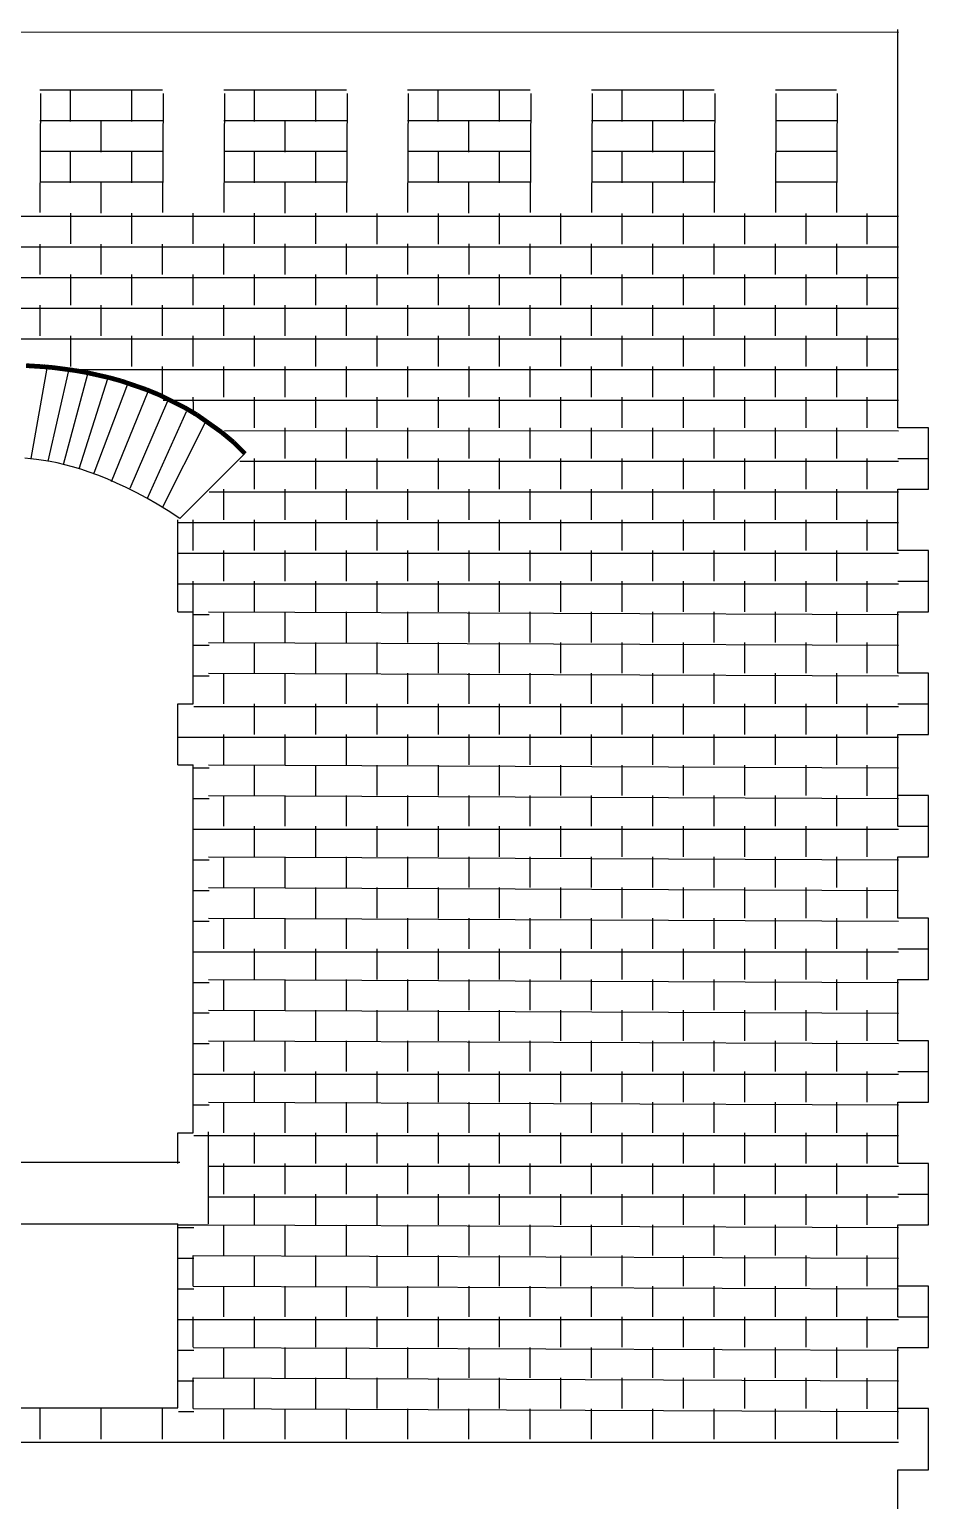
# Model space of a CAD drawing. Extents: x 38 to 304, y 35 to 202.
# Drawn here: x 274.63 to 303.98, y 103.59 to 151.59 of the extents above; entities that cross this region are included whole.
import ezdxf

# ---------------------------------------------------------------- set-up
doc = ezdxf.new("R2010")
doc.units = 0
doc.header["$MEASUREMENT"] = 0
doc.layers.add('OHNE_NAMEN', color=5, linetype='CONTINUOUS')

msp = doc.modelspace()

# ---------------------------------------------------------------- linework, layer by layer
at = {"layer": 'OHNE_NAMEN', "color": 5, "linetype": 'CONTINUOUS'}
for p, q in [((54.9808, 151.5914), (303.0001, 151.5001)), ((302.9807, 138.5916), (302.9807, 151.5914)), ((303.9805, 138.5916), (302.9807, 138.5916)), ((303.9805, 136.5913), (303.9805, 138.5916)), ((302.9807, 137.5914), (303.9805, 137.5914)), ((302.9807, 136.5913), (303.9805, 136.5913)), ((302.9807, 134.5914), (302.9807, 136.5913)), ((303.9805, 134.5914), (302.9807, 134.5914)), ((303.9805, 132.5915), (303.9805, 134.5914)), ((302.9807, 133.5913), (303.9805, 133.5913)), ((302.9807, 132.5915), (303.9805, 132.5915)), ((302.9807, 130.5916), (302.9807, 132.5915)), ((303.9805, 130.5916), (302.9807, 130.5916)), ((303.9805, 128.5914), (303.9805, 130.5916)), ((302.9807, 129.5915), (303.9805, 129.5915)), ((302.9807, 128.5914), (303.9805, 128.5914)), ((302.9807, 126.5915), (302.9807, 128.5914)), ((303.9805, 126.5915), (302.9807, 126.5915)), ((303.9805, 124.5916), (303.9805, 126.5915)), ((302.9807, 125.5913), (303.9805, 125.5913)), ((302.9807, 124.5916), (303.9805, 124.5916)), ((302.9807, 122.5913), (302.9807, 124.5916)), ((303.9805, 122.5913), (302.9807, 122.5913)), ((303.9805, 120.5914), (303.9805, 122.5913)), ((302.9807, 121.5916), (303.9805, 121.5916)), ((302.9807, 120.5914), (303.9805, 120.5914)), ((302.9807, 118.5915), (302.9807, 120.5914)), ((303.9805, 118.5915), (302.9807, 118.5915)), ((303.9805, 116.5913), (303.9805, 118.5915)), ((302.9807, 117.5914), (303.9805, 117.5914)), ((302.9807, 116.5913), (303.9805, 116.5913)), ((302.9807, 114.5914), (302.9807, 116.5913)), ((303.9805, 114.5914), (302.9807, 114.5914)), ((303.9805, 112.5915), (303.9805, 114.5914)), ((302.9807, 113.5916), (303.9805, 113.5916)), ((302.9807, 112.5915), (303.9805, 112.5915)), ((302.9807, 110.5916), (302.9807, 112.5915)), ((303.9805, 110.5916), (302.9807, 110.5916)), ((303.9805, 108.5913), (303.9805, 110.5916)), ((302.9807, 109.5915), (303.9805, 109.5915)), ((302.9807, 108.5913), (303.9805, 108.5913)), ((302.9807, 106.5914), (302.9807, 108.5913)), ((303.9805, 106.5914), (302.9807, 106.5914)), ((303.9805, 104.5916), (303.9805, 106.5914)), ((302.9807, 104.5916), (303.9805, 104.5916)), ((302.9807, 102.5913), (302.9807, 104.5916))]:
    msp.add_line(p, q, dxfattribs=at)
at = {"layer": 'OHNE_NAMEN', "color": 7, "linetype": 'CONTINUOUS'}
for p, q in [((274.9793, 149.6215), (278.9795, 149.6215)), ((275.0002, 149.5002), (274.9793, 145.621)), ((275.9798, 148.5911), (275.9798, 149.5912)), ((277.9801, 148.5911), (277.9801, 149.5912)), ((278.9999, 149.5002), (278.9791, 145.621)), ((280.9794, 149.6215), (284.9795, 149.6215)), ((280.9998, 149.5002), (280.9794, 145.621)), ((281.9798, 148.5907), (281.9798, 149.5912)), ((283.9801, 148.5907), (283.9801, 149.5912)), ((285, 149.5002), (284.9792, 145.621)), ((286.9791, 149.6215), (290.9792, 149.6215)), ((286.9999, 149.5002), (286.9791, 145.621)), ((287.9799, 148.5907), (287.9799, 149.5908)), ((289.9798, 148.5907), (289.9798, 149.5908)), ((291.0001, 149.5002), (290.9792, 145.621)), ((292.9791, 149.6215), (296.9793, 149.6215)), ((292.9999, 149.5002), (292.9791, 145.621)), ((293.9796, 148.5907), (293.9796, 149.5908)), ((295.9798, 148.5907), (295.9798, 149.5908)), ((297.0001, 149.5002), (296.9793, 145.621)), ((298.9792, 149.6215), (300.9791, 149.6215)), ((299, 149.5002), (298.9792, 145.621)), ((300.9999, 149.5002), (300.9791, 145.621)), ((274.9793, 148.6214), (278.9795, 148.6214)), ((276.98, 147.5909), (276.98, 148.5911)), ((280.9794, 148.6214), (284.9795, 148.6214)), ((282.98, 147.5909), (282.98, 148.5911)), ((286.9791, 148.6214), (290.9792, 148.6214)), ((288.98, 147.5906), (288.98, 148.5907)), ((292.9791, 148.6214), (296.9793, 148.6214)), ((294.9797, 147.5906), (294.9797, 148.5907)), ((298.9792, 148.6214), (300.9791, 148.6214)), ((274.9793, 147.6213), (278.9795, 147.6213)), ((275.9802, 146.5912), (275.9802, 147.5909)), ((277.9797, 146.5912), (277.9797, 147.5913)), ((280.9794, 147.6213), (284.9795, 147.6213)), ((281.9802, 146.5912), (281.9802, 147.5909)), ((283.9798, 146.5912), (283.9798, 147.5913)), ((286.9791, 147.6213), (290.9792, 147.6213)), ((287.9803, 146.5912), (287.9803, 147.5906)), ((289.9798, 146.5912), (289.9798, 147.5909)), ((292.9791, 147.6213), (296.9793, 147.6213)), ((293.98, 146.5908), (293.98, 147.5906)), ((295.9795, 146.5908), (295.9795, 147.5909)), ((298.9792, 147.6213), (300.9791, 147.6213)), ((274.9793, 146.6215), (278.9795, 146.6215)), ((276.9796, 145.591), (276.9796, 146.5912)), ((280.9794, 146.6215), (284.9795, 146.6215)), ((282.9796, 145.591), (282.9796, 146.5912)), ((286.9791, 146.6215), (290.9792, 146.6215)), ((288.9797, 145.591), (288.9797, 146.5912)), ((292.9791, 146.6215), (296.9793, 146.6215)), ((294.9797, 145.591), (294.9797, 146.5912)), ((298.9792, 146.6215), (300.9791, 146.6215)), ((55.0002, 145.5), (303.0001, 145.5)), ((275.9816, 144.5916), (275.9816, 145.5914)), ((277.9815, 144.5916), (277.9815, 145.5914)), ((279.9814, 144.5916), (279.9814, 145.5914)), ((281.9813, 144.5916), (281.9813, 145.591)), ((283.9815, 144.592), (283.9815, 145.5917)), ((285.9807, 144.5902), (285.9807, 145.5903)), ((287.9806, 144.5902), (287.9806, 145.5903)), ((289.9805, 144.5902), (289.9805, 145.5903)), ((291.9804, 144.5902), (291.9804, 145.5903)), ((293.9807, 144.5902), (293.9807, 145.5903)), ((295.9806, 144.5902), (295.9806, 145.5903)), ((297.9804, 144.5902), (297.9804, 145.5903)), ((299.9807, 144.5902), (299.9807, 145.5903)), ((301.9806, 144.5902), (301.9806, 145.5903)), ((55.0002, 144.4999), (303.0001, 144.4999)), ((274.9808, 143.5901), (274.9808, 144.5902)), ((276.9807, 143.5901), (276.9807, 144.5902)), ((278.9805, 143.5901), (278.9805, 144.5902)), ((280.9815, 143.5919), (280.9815, 144.5916)), ((282.9814, 143.5919), (282.9814, 144.5916)), ((284.9813, 143.5919), (284.9813, 144.5916)), ((286.9816, 143.5919), (286.9816, 144.5916)), ((288.9814, 143.5919), (288.9814, 144.5916)), ((290.9813, 143.5919), (290.9813, 144.5916)), ((292.9816, 143.5919), (292.9816, 144.5916)), ((294.9815, 143.5919), (294.9815, 144.5916)), ((296.9814, 143.5919), (296.9814, 144.5916)), ((298.9816, 143.5919), (298.9816, 144.5916)), ((300.9815, 143.5919), (300.9815, 144.5916)), ((275.9816, 142.5914), (275.9816, 143.5911)), ((277.9815, 142.5914), (277.9815, 143.5911)), ((279.9814, 142.5914), (279.9814, 143.5911)), ((279.9814, 142.5914), (279.9814, 143.5911)), ((281.9813, 142.5914), (281.9813, 143.5911)), ((283.9812, 142.5914), (283.9812, 143.5911)), ((285.9814, 142.5914), (285.9814, 143.5911)), ((287.9813, 142.5914), (287.9813, 143.5911)), ((289.9812, 142.5914), (289.9812, 143.5911)), ((291.9815, 142.5914), (291.9815, 143.5911)), ((293.9814, 142.5914), (293.9814, 143.5911)), ((295.9813, 142.5914), (295.9813, 143.5911)), ((297.9815, 142.5914), (297.9815, 143.5911)), ((299.9814, 142.5914), (299.9814, 143.5911)), ((301.9806, 142.59), (301.9806, 143.5901)), ((55.0002, 143.5001), (303.0001, 143.5001)), ((274.9808, 141.5902), (274.9808, 142.5903)), ((276.9807, 141.5902), (276.9807, 142.5903)), ((278.9805, 141.5902), (278.9805, 142.5903)), ((280.9815, 141.5916), (280.9815, 142.5914)), ((282.9814, 141.5916), (282.9814, 142.5914)), ((284.9813, 141.5916), (284.9813, 142.5914)), ((286.9816, 141.5916), (286.9816, 142.5914)), ((288.9814, 141.5916), (288.9814, 142.5914)), ((290.9813, 141.5916), (290.9813, 142.5914)), ((292.9816, 141.5916), (292.9816, 142.5914)), ((294.9815, 141.5916), (294.9815, 142.5914)), ((296.9814, 141.5916), (296.9814, 142.5914)), ((298.9816, 141.5916), (298.9816, 142.5914)), ((300.9815, 141.5916), (300.9815, 142.5914)), ((55.0002, 142.5), (303.0001, 142.5)), ((55.0002, 141.4999), (303.0001, 141.4999)), ((275.9816, 140.5915), (275.9816, 141.5912)), ((277.9815, 140.5915), (277.9815, 141.5912)), ((279.9814, 140.5915), (279.9814, 141.5912)), ((279.9814, 140.5915), (279.9814, 141.5912)), ((281.9813, 140.5915), (281.9813, 141.5912)), ((283.9812, 140.5915), (283.9812, 141.5912)), ((285.9814, 140.5915), (285.9814, 141.5912)), ((287.9813, 140.5915), (287.9813, 141.5912)), ((289.9812, 140.5915), (289.9812, 141.5912)), ((291.9815, 140.5915), (291.9815, 141.5912)), ((293.9814, 140.5915), (293.9814, 141.5912)), ((295.9813, 140.5915), (295.9813, 141.5912)), ((297.9815, 140.5915), (297.9815, 141.5912)), ((299.9814, 140.5915), (299.9814, 141.5912)), ((301.9806, 140.5901), (301.9806, 141.5902)), ((274.6865, 137.59), (275.2157, 140.5357)), ((275.251, 137.5018), (275.9209, 140.4652)), ((275.7448, 137.396), (276.5386, 140.3593)), ((275.9999, 140.5001), (303.0001, 140.5001)), ((276.2564, 137.2549), (277.1909, 140.2006)), ((278.9805, 139.5903), (278.9805, 140.5904)), ((280.9815, 139.5917), (280.9815, 140.5915)), ((282.9814, 139.5917), (282.9814, 140.5915)), ((284.9813, 139.5917), (284.9813, 140.5915)), ((286.9816, 139.5917), (286.9816, 140.5915)), ((288.9814, 139.5917), (288.9814, 140.5915)), ((290.9813, 139.5917), (290.9813, 140.5915)), ((292.9816, 139.5917), (292.9816, 140.5915)), ((294.9815, 139.5917), (294.9815, 140.5915)), ((296.9814, 139.5917), (296.9814, 140.5915)), ((298.9816, 139.5917), (298.9816, 140.5915)), ((300.9815, 139.5917), (300.9815, 140.5915)), ((276.7503, 137.1198), (277.8439, 140.0242)), ((277.3144, 136.8376), (278.5142, 139.7772)), ((277.9261, 136.6199), (279.1492, 139.4774)), ((278.9999, 139.5), (303.0001, 139.5)), ((280.0001, 139.0001), (279.9814, 139.5913)), ((281.9813, 138.5916), (281.9813, 139.5913)), ((283.9812, 138.5916), (283.9812, 139.5913)), ((285.9814, 138.5916), (285.9814, 139.5913)), ((287.9813, 138.5916), (287.9813, 139.5913)), ((289.9812, 138.5916), (289.9812, 139.5913)), ((291.9815, 138.5916), (291.9815, 139.5913)), ((293.9814, 138.5916), (293.9814, 139.5913)), ((295.9813, 138.5916), (295.9813, 139.5913)), ((297.9815, 138.5916), (297.9815, 139.5913)), ((299.9814, 138.5916), (299.9814, 139.5913)), ((301.9806, 138.5902), (301.9806, 139.5903)), ((278.4905, 136.2968), (279.7662, 139.1246)), ((278.9844, 136.0145), (280.3663, 138.7542)), ((281.0002, 138.5002), (303.0001, 138.4999)), ((282.9814, 137.5918), (282.9814, 138.5916)), ((284.9813, 137.5918), (284.9813, 138.5916)), ((286.9816, 137.5918), (286.9816, 138.5916)), ((288.9814, 137.5918), (288.9814, 138.5916)), ((290.9813, 137.5918), (290.9813, 138.5916)), ((292.9816, 137.5918), (292.9816, 138.5916)), ((294.9815, 137.5918), (294.9815, 138.5916)), ((296.9814, 137.5918), (296.9814, 138.5916)), ((298.9816, 137.5918), (298.9816, 138.5916)), ((300.9815, 137.5918), (300.9815, 138.5916)), ((279.5422, 135.6325), (281.6634, 137.7537)), ((281.5001, 137.5001), (303.0001, 137.5001)), ((281.9813, 136.5917), (281.9813, 137.5911)), ((283.9812, 136.5917), (283.9812, 137.5911)), ((285.9814, 136.5917), (285.9814, 137.5911)), ((287.9813, 136.5917), (287.9813, 137.5911)), ((289.9812, 136.5917), (289.9812, 137.5911)), ((291.9815, 136.5917), (291.9815, 137.5911)), ((293.9814, 136.5917), (293.9814, 137.5911)), ((295.9813, 136.5917), (295.9813, 137.5911)), ((297.9815, 136.5917), (297.9815, 137.5911)), ((299.9814, 136.5917), (299.9814, 137.5911)), ((301.9806, 136.5903), (301.9806, 137.5904)), ((280.4999, 136.4999), (303.0001, 136.4999)), ((280.9815, 135.5916), (280.9815, 136.5913)), ((282.9814, 135.5916), (282.9814, 136.5913)), ((284.9813, 135.5916), (284.9813, 136.5913)), ((286.9816, 135.5916), (286.9816, 136.5913)), ((288.9814, 135.5916), (288.9814, 136.5913)), ((290.9813, 135.5916), (290.9813, 136.5913)), ((292.9816, 135.5916), (292.9816, 136.5913)), ((294.9815, 135.5916), (294.9815, 136.5913)), ((296.9814, 135.5916), (296.9814, 136.5913)), ((298.9816, 135.5916), (298.9816, 136.5913)), ((300.9815, 135.5916), (300.9815, 136.5913)), ((279.9814, 134.5914), (279.9814, 135.5912)), ((280.0001, 135.5002), (303.0001, 135.5002)), ((281.9813, 134.5914), (281.9813, 135.5912)), ((283.9812, 134.5914), (283.9812, 135.5912)), ((285.9814, 134.5914), (285.9814, 135.5912)), ((287.9813, 134.5914), (287.9813, 135.5912)), ((289.9812, 134.5914), (289.9812, 135.5912)), ((291.9815, 134.5914), (291.9815, 135.5912)), ((293.9814, 134.5914), (293.9814, 135.5912)), ((295.9813, 134.5914), (295.9813, 135.5912)), ((297.9815, 134.5914), (297.9815, 135.5912)), ((299.9814, 134.5914), (299.9814, 135.5912)), ((301.9806, 134.59), (301.9806, 135.5901)), ((280.0001, 134.5001), (303.0001, 134.5001)), ((280.9815, 133.5916), (280.9815, 134.5914)), ((282.9814, 133.5916), (282.9814, 134.5914)), ((284.9813, 133.5916), (284.9813, 134.5914)), ((286.9816, 133.5916), (286.9816, 134.5914)), ((288.9814, 133.5916), (288.9814, 134.5914)), ((290.9813, 133.5916), (290.9813, 134.5914)), ((292.9816, 133.5916), (292.9816, 134.5914)), ((294.9815, 133.5916), (294.9815, 134.5914)), ((296.9814, 133.5916), (296.9814, 134.5914)), ((298.9816, 133.5916), (298.9816, 134.5914)), ((300.9815, 133.5916), (300.9815, 134.5914)), ((279.9814, 132.5915), (279.9814, 133.5913)), ((280.0001, 133.4999), (303.0001, 133.4999)), ((281.9813, 132.5915), (281.9813, 133.5913)), ((283.9812, 132.5915), (283.9812, 133.5913)), ((285.9814, 132.5915), (285.9814, 133.5913)), ((287.9813, 132.5915), (287.9813, 133.5913)), ((289.9812, 132.5915), (289.9812, 133.5913)), ((291.9815, 132.5915), (291.9815, 133.5913)), ((293.9814, 132.5915), (293.9814, 133.5913)), ((295.9813, 132.5915), (295.9813, 133.5913)), ((297.9815, 132.5915), (297.9815, 133.5913)), ((299.9814, 132.5915), (299.9814, 133.5913)), ((301.9806, 132.5901), (301.9806, 133.5902)), ((280.4813, 132.5915), (303.0001, 132.5002)), ((280.9815, 131.5918), (280.9815, 132.5915)), ((282.9814, 131.5918), (282.9814, 132.5915)), ((284.9813, 131.5918), (284.9813, 132.5915)), ((286.9816, 131.5918), (286.9816, 132.5915)), ((288.9814, 131.5918), (288.9814, 132.5915)), ((290.9813, 131.5918), (290.9813, 132.5915)), ((292.9816, 131.5918), (292.9816, 132.5915)), ((294.9815, 131.5918), (294.9815, 132.5915)), ((296.9814, 131.5918), (296.9814, 132.5915)), ((298.9816, 131.5918), (298.9816, 132.5915)), ((300.9815, 131.5918), (300.9815, 132.5915)), ((280.4809, 131.5914), (303.0001, 131.5)), ((281.9813, 130.5916), (281.9813, 131.5914)), ((283.9812, 130.5916), (283.9812, 131.5914)), ((285.9814, 130.5916), (285.9814, 131.5914)), ((287.9813, 130.5916), (287.9813, 131.5914)), ((289.9812, 130.5916), (289.9812, 131.5914)), ((291.9815, 130.5916), (291.9815, 131.5914)), ((293.9814, 130.5916), (293.9814, 131.5914)), ((295.9813, 130.5916), (295.9813, 131.5914)), ((297.9815, 130.5916), (297.9815, 131.5914)), ((299.9814, 130.5916), (299.9814, 131.5914)), ((301.9806, 130.5902), (301.9806, 131.5903)), ((280.4813, 130.5913), (303.0001, 130.4999)), ((280.9815, 129.5915), (280.9815, 130.5913)), ((282.9814, 129.5915), (282.9814, 130.5913)), ((284.9813, 129.5915), (284.9813, 130.5913)), ((286.9816, 129.5915), (286.9816, 130.5913)), ((288.9814, 129.5915), (288.9814, 130.5913)), ((290.9813, 129.5915), (290.9813, 130.5913)), ((292.9816, 129.5915), (292.9816, 130.5913)), ((294.9815, 129.5915), (294.9815, 130.5913)), ((296.9814, 129.5915), (296.9814, 130.5913)), ((298.9816, 129.5915), (298.9816, 130.5913)), ((300.9815, 129.5915), (300.9815, 130.5913)), ((280.4999, 129.5001), (303.0001, 129.5001)), ((281.9813, 128.5914), (281.9813, 129.5911)), ((283.9812, 128.5914), (283.9812, 129.5911)), ((285.9814, 128.5914), (285.9814, 129.5911)), ((287.9813, 128.5914), (287.9813, 129.5911)), ((289.9812, 128.5914), (289.9812, 129.5911)), ((291.9815, 128.5914), (291.9815, 129.5911)), ((293.9814, 128.5914), (293.9814, 129.5911)), ((295.9813, 128.5914), (295.9813, 129.5911)), ((297.9815, 128.5914), (297.9815, 129.5911)), ((299.9814, 128.5914), (299.9814, 129.5911)), ((301.9806, 128.59), (301.9806, 129.5901)), ((280.0001, 128.5), (303.0001, 128.5)), ((280.9815, 127.5916), (280.9815, 128.5914)), ((282.9814, 127.5916), (282.9814, 128.5914)), ((284.9813, 127.5916), (284.9813, 128.5914)), ((286.9816, 127.5916), (286.9816, 128.5914)), ((288.9814, 127.5916), (288.9814, 128.5914)), ((290.9813, 127.5916), (290.9813, 128.5914)), ((292.9816, 127.5916), (292.9816, 128.5914)), ((294.9815, 127.5916), (294.9815, 128.5914)), ((296.9814, 127.5916), (296.9814, 128.5914)), ((298.9816, 127.5916), (298.9816, 128.5914)), ((300.9815, 127.5916), (300.9815, 128.5914)), ((280.4809, 127.5916), (303.0001, 127.4999)), ((281.9813, 126.5915), (281.9813, 127.5913)), ((283.9812, 126.5915), (283.9812, 127.5913)), ((285.9814, 126.5915), (285.9814, 127.5913)), ((287.9813, 126.5915), (287.9813, 127.5913)), ((289.9812, 126.5915), (289.9812, 127.5913)), ((291.9815, 126.5915), (291.9815, 127.5913)), ((293.9814, 126.5915), (293.9814, 127.5913)), ((295.9813, 126.5915), (295.9813, 127.5913)), ((297.9815, 126.5915), (297.9815, 127.5913)), ((299.9814, 126.5915), (299.9814, 127.5913)), ((301.9806, 126.5901), (301.9806, 127.5902)), ((280.4813, 126.5915), (303.0001, 126.5001)), ((280.9815, 125.5917), (280.9815, 126.5915)), ((282.9814, 125.5917), (282.9814, 126.5915)), ((284.9813, 125.5917), (284.9813, 126.5915)), ((286.9816, 125.5917), (286.9816, 126.5915)), ((288.9814, 125.5917), (288.9814, 126.5915)), ((290.9813, 125.5917), (290.9813, 126.5915)), ((292.9816, 125.5917), (292.9816, 126.5915)), ((294.9815, 125.5917), (294.9815, 126.5915)), ((296.9814, 125.5917), (296.9814, 126.5915)), ((298.9816, 125.5917), (298.9816, 126.5915)), ((300.9815, 125.5917), (300.9815, 126.5915)), ((302.9814, 125.5917), (302.9814, 126.5915)), ((280.4999, 125.5), (303.0001, 125.5)), ((281.9813, 124.5916), (281.9813, 125.5913)), ((283.9812, 124.5916), (283.9812, 125.5913)), ((285.9814, 124.5916), (285.9814, 125.5913)), ((287.9813, 124.5916), (287.9813, 125.5913)), ((289.9812, 124.5916), (289.9812, 125.5913)), ((291.9815, 124.5916), (291.9815, 125.5913)), ((293.9814, 124.5916), (293.9814, 125.5913)), ((295.9813, 124.5916), (295.9813, 125.5913)), ((297.9815, 124.5916), (297.9815, 125.5913)), ((299.9814, 124.5916), (299.9814, 125.5913)), ((301.9806, 124.5902), (301.9806, 125.5903)), ((280.4813, 124.5912), (303.0001, 124.4999)), ((280.9815, 123.5915), (280.9815, 124.5912)), ((282.9814, 123.5915), (282.9814, 124.5912)), ((284.9813, 123.5915), (284.9813, 124.5912)), ((286.9816, 123.5915), (286.9816, 124.5912)), ((288.9814, 123.5915), (288.9814, 124.5912)), ((290.9813, 123.5915), (290.9813, 124.5912)), ((292.9816, 123.5915), (292.9816, 124.5912)), ((294.9815, 123.5915), (294.9815, 124.5912)), ((296.9814, 123.5915), (296.9814, 124.5912)), ((298.9816, 123.5915), (298.9816, 124.5912)), ((300.9815, 123.5915), (300.9815, 124.5912)), ((280.4809, 123.5915), (303.0001, 123.5001)), ((281.9813, 122.5917), (281.9813, 123.5915)), ((283.9812, 122.5917), (283.9812, 123.5915)), ((285.9814, 122.5917), (285.9814, 123.5915)), ((287.9813, 122.5917), (287.9813, 123.5915)), ((289.9812, 122.5917), (289.9812, 123.5915)), ((291.9815, 122.5917), (291.9815, 123.5915)), ((293.9814, 122.5917), (293.9814, 123.5915)), ((295.9813, 122.5917), (295.9813, 123.5915)), ((297.9815, 122.5917), (297.9815, 123.5915)), ((299.9814, 122.5917), (299.9814, 123.5915)), ((301.9806, 122.5903), (301.9806, 123.5904)), ((280.4813, 122.5913), (303.0001, 122.5)), ((280.9815, 121.5916), (280.9815, 122.5913)), ((282.9814, 121.5916), (282.9814, 122.5913)), ((284.9813, 121.5916), (284.9813, 122.5913)), ((286.9816, 121.5916), (286.9816, 122.5913)), ((288.9814, 121.5916), (288.9814, 122.5913)), ((290.9813, 121.5916), (290.9813, 122.5913)), ((292.9816, 121.5916), (292.9816, 122.5913)), ((294.9815, 121.5916), (294.9815, 122.5913)), ((296.9814, 121.5916), (296.9814, 122.5913)), ((298.9816, 121.5916), (298.9816, 122.5913)), ((300.9815, 121.5916), (300.9815, 122.5913)), ((280.4999, 121.5002), (303.0001, 121.4998)), ((281.9813, 120.5914), (281.9813, 121.5912)), ((283.9812, 120.5914), (283.9812, 121.5912)), ((285.9814, 120.5914), (285.9814, 121.5912)), ((287.9813, 120.5914), (287.9813, 121.5912)), ((289.9812, 120.5914), (289.9812, 121.5912)), ((291.9815, 120.5914), (291.9815, 121.5912)), ((293.9814, 120.5914), (293.9814, 121.5912)), ((295.9813, 120.5914), (295.9813, 121.5912)), ((297.9815, 120.5914), (297.9815, 121.5912)), ((299.9814, 120.5914), (299.9814, 121.5912)), ((301.9806, 120.59), (301.9806, 121.5902)), ((280.4813, 120.5914), (303.0001, 120.5001)), ((280.9815, 119.5917), (280.9815, 120.5914)), ((282.9814, 119.5917), (282.9814, 120.5914)), ((284.9813, 119.5917), (284.9813, 120.5914)), ((286.9816, 119.5917), (286.9816, 120.5914)), ((288.9814, 119.5917), (288.9814, 120.5914)), ((290.9813, 119.5917), (290.9813, 120.5914)), ((292.9816, 119.5917), (292.9816, 120.5914)), ((294.9815, 119.5917), (294.9815, 120.5914)), ((296.9814, 119.5917), (296.9814, 120.5914)), ((298.9816, 119.5917), (298.9816, 120.5914)), ((300.9815, 119.5917), (300.9815, 120.5914)), ((280.4809, 119.5913), (303.0001, 119.4999)), ((281.9813, 118.5915), (281.9813, 119.5913)), ((283.9812, 118.5915), (283.9812, 119.5913)), ((285.9814, 118.5915), (285.9814, 119.5913)), ((287.9813, 118.5915), (287.9813, 119.5913)), ((289.9812, 118.5915), (289.9812, 119.5913)), ((291.9815, 118.5915), (291.9815, 119.5913)), ((293.9814, 118.5915), (293.9814, 119.5913)), ((295.9813, 118.5915), (295.9813, 119.5913)), ((297.9815, 118.5915), (297.9815, 119.5913)), ((299.9814, 118.5915), (299.9814, 119.5913)), ((301.9806, 118.5901), (301.9806, 119.5903)), ((280.4813, 118.5915), (303.0001, 118.5002)), ((280.9815, 117.5914), (280.9815, 118.5912)), ((282.9814, 117.5914), (282.9814, 118.5912)), ((284.9813, 117.5914), (284.9813, 118.5912)), ((286.9816, 117.5914), (286.9816, 118.5912)), ((288.9814, 117.5914), (288.9814, 118.5912)), ((290.9813, 117.5914), (290.9813, 118.5912)), ((292.9816, 117.5914), (292.9816, 118.5912)), ((294.9815, 117.5914), (294.9815, 118.5912)), ((296.9814, 117.5914), (296.9814, 118.5912)), ((298.9816, 117.5914), (298.9816, 118.5912)), ((300.9815, 117.5914), (300.9815, 118.5912)), ((280.4999, 117.5001), (303.0001, 117.5001)), ((281.9813, 116.5916), (281.9813, 117.5914)), ((283.9812, 116.5916), (283.9812, 117.5914)), ((285.9814, 116.5916), (285.9814, 117.5914)), ((287.9813, 116.5916), (287.9813, 117.5914)), ((289.9812, 116.5916), (289.9812, 117.5914)), ((291.9815, 116.5916), (291.9815, 117.5914)), ((293.9814, 116.5916), (293.9814, 117.5914)), ((295.9813, 116.5916), (295.9813, 117.5914)), ((297.9815, 116.5916), (297.9815, 117.5914)), ((299.9814, 116.5916), (299.9814, 117.5914)), ((301.9806, 116.5902), (301.9806, 117.5904)), ((280.4813, 116.5913), (303.0001, 116.4999)), ((280.9815, 115.5915), (280.9815, 116.5913)), ((282.9814, 115.5915), (282.9814, 116.5913)), ((284.9813, 115.5915), (284.9813, 116.5913)), ((286.9816, 115.5915), (286.9816, 116.5913)), ((288.9814, 115.5915), (288.9814, 116.5913)), ((290.9813, 115.5915), (290.9813, 116.5913)), ((292.9816, 115.5915), (292.9816, 116.5913)), ((294.9815, 115.5915), (294.9815, 116.5913)), ((296.9814, 115.5915), (296.9814, 116.5913)), ((298.9816, 115.5915), (298.9816, 116.5913)), ((300.9815, 115.5915), (300.9815, 116.5913)), ((280.0001, 115.5001), (303.0001, 115.5001)), ((280.4802, 112.6215), (280.4802, 115.6215)), ((281.9813, 114.5914), (281.9813, 115.5912)), ((283.9812, 114.5914), (283.9812, 115.5912)), ((285.9814, 114.5914), (285.9814, 115.5912)), ((287.9813, 114.5914), (287.9813, 115.5912)), ((289.9812, 114.5914), (289.9812, 115.5912)), ((291.9815, 114.5914), (291.9815, 115.5912)), ((293.9814, 114.5914), (293.9814, 115.5912)), ((295.9813, 114.5914), (295.9813, 115.5912)), ((297.9815, 114.5914), (297.9815, 115.5912)), ((299.9814, 114.5914), (299.9814, 115.5912)), ((301.9806, 114.59), (301.9806, 115.5901)), ((280.4999, 114.5), (303.0001, 114.5)), ((280.9815, 113.5916), (280.9815, 114.5914)), ((282.9814, 113.5916), (282.9814, 114.5914)), ((284.9813, 113.5916), (284.9813, 114.5914)), ((286.9816, 113.5916), (286.9816, 114.5914)), ((288.9814, 113.5916), (288.9814, 114.5914)), ((290.9813, 113.5916), (290.9813, 114.5914)), ((292.9816, 113.5916), (292.9816, 114.5914)), ((294.9815, 113.5916), (294.9815, 114.5914)), ((296.9814, 113.5916), (296.9814, 114.5914)), ((298.9816, 113.5916), (298.9816, 114.5914)), ((300.9815, 113.5916), (300.9815, 114.5914)), ((280.4999, 113.4999), (303.0001, 113.4999)), ((281.9813, 112.5915), (281.9813, 113.5913)), ((283.9812, 112.5915), (283.9812, 113.5913)), ((285.9814, 112.5915), (285.9814, 113.5913)), ((287.9813, 112.5915), (287.9813, 113.5913)), ((289.9812, 112.5915), (289.9812, 113.5913)), ((291.9815, 112.5915), (291.9815, 113.5913)), ((293.9814, 112.5915), (293.9814, 113.5913)), ((295.9813, 112.5915), (295.9813, 113.5913)), ((297.9815, 112.5915), (297.9815, 113.5913)), ((299.9814, 112.5915), (299.9814, 113.5913)), ((301.9806, 112.5901), (301.9806, 113.5902)), ((279.4804, 112.5915), (280.4806, 112.5915)), ((279.4804, 112.5915), (280.4806, 112.5915)), ((280.4813, 112.5915), (303.0001, 112.5001)), ((280.9815, 111.5917), (280.9815, 112.5915)), ((282.9814, 111.5917), (282.9814, 112.5915)), ((284.9813, 111.5917), (284.9813, 112.5915)), ((286.9816, 111.5917), (286.9816, 112.5915)), ((288.9814, 111.5917), (288.9814, 112.5915)), ((290.9813, 111.5917), (290.9813, 112.5915)), ((292.9816, 111.5917), (292.9816, 112.5915)), ((294.9815, 111.5917), (294.9815, 112.5915)), ((296.9814, 111.5917), (296.9814, 112.5915)), ((298.9816, 111.5917), (298.9816, 112.5915)), ((300.9815, 111.5917), (300.9815, 112.5915)), ((279.9807, 111.5914), (303.0001, 111.5)), ((279.9814, 110.5916), (279.9814, 111.5914)), ((281.9813, 110.5916), (281.9813, 111.5914)), ((283.9812, 110.5916), (283.9812, 111.5914)), ((285.9814, 110.5916), (285.9814, 111.5914)), ((287.9813, 110.5916), (287.9813, 111.5914)), ((289.9812, 110.5916), (289.9812, 111.5914)), ((291.9815, 110.5916), (291.9815, 111.5914)), ((293.9814, 110.5916), (293.9814, 111.5914)), ((295.9813, 110.5916), (295.9813, 111.5914)), ((297.9815, 110.5916), (297.9815, 111.5914)), ((299.9814, 110.5916), (299.9814, 111.5914)), ((301.9806, 110.5902), (301.9806, 111.5903)), ((279.9814, 110.5912), (303.0001, 110.4999)), ((280.9815, 109.5915), (280.9815, 110.5912)), ((282.9814, 109.5915), (282.9814, 110.5912)), ((284.9813, 109.5915), (284.9813, 110.5912)), ((286.9816, 109.5915), (286.9816, 110.5912)), ((288.9814, 109.5915), (288.9814, 110.5912)), ((290.9813, 109.5915), (290.9813, 110.5912)), ((292.9816, 109.5915), (292.9816, 110.5912)), ((294.9815, 109.5915), (294.9815, 110.5912)), ((296.9814, 109.5915), (296.9814, 110.5912)), ((298.9816, 109.5915), (298.9816, 110.5912)), ((300.9815, 109.5915), (300.9815, 110.5912)), ((302.9807, 109.5901), (302.9807, 110.5902)), ((279.9814, 108.5917), (279.9814, 109.5915)), ((280.0001, 109.5001), (303.0001, 109.5001)), ((281.9813, 108.5917), (281.9813, 109.5915)), ((283.9812, 108.5917), (283.9812, 109.5915)), ((285.9814, 108.5917), (285.9814, 109.5915)), ((287.9813, 108.5917), (287.9813, 109.5915)), ((289.9812, 108.5917), (289.9812, 109.5915)), ((291.9815, 108.5917), (291.9815, 109.5915)), ((293.9814, 108.5917), (293.9814, 109.5915)), ((295.9813, 108.5917), (295.9813, 109.5915)), ((297.9815, 108.5917), (297.9815, 109.5915)), ((299.9814, 108.5917), (299.9814, 109.5915)), ((301.9806, 108.5903), (301.9806, 109.5904)), ((279.981, 108.5913), (303.0001, 108.5)), ((280.9815, 107.5916), (280.9815, 108.5913)), ((282.9814, 107.5916), (282.9814, 108.5913)), ((284.9813, 107.5916), (284.9813, 108.5913)), ((286.9816, 107.5916), (286.9816, 108.5913)), ((288.9814, 107.5916), (288.9814, 108.5913)), ((290.9813, 107.5916), (290.9813, 108.5913)), ((292.9816, 107.5916), (292.9816, 108.5913)), ((294.9815, 107.5916), (294.9815, 108.5913)), ((296.9814, 107.5916), (296.9814, 108.5913)), ((298.9816, 107.5916), (298.9816, 108.5913)), ((300.9815, 107.5916), (300.9815, 108.5913)), ((279.9807, 107.5916), (303.0001, 107.4999)), ((279.9814, 106.5914), (279.9814, 107.5912)), ((281.9813, 106.5914), (281.9813, 107.5912)), ((283.9812, 106.5914), (283.9812, 107.5912)), ((285.9814, 106.5914), (285.9814, 107.5912)), ((287.9813, 106.5914), (287.9813, 107.5912)), ((289.9812, 106.5914), (289.9812, 107.5912)), ((291.9815, 106.5914), (291.9815, 107.5912)), ((293.9814, 106.5914), (293.9814, 107.5912)), ((295.9813, 106.5914), (295.9813, 107.5912)), ((297.9815, 106.5914), (297.9815, 107.5912)), ((299.9814, 106.5914), (299.9814, 107.5912)), ((301.9806, 106.59), (301.9806, 107.5902)), ((274.9808, 105.5903), (274.9808, 106.5904)), ((276.9807, 105.5903), (276.9807, 106.5904)), ((278.9809, 105.5903), (278.9809, 106.5904)), ((279.981, 106.5914), (303.0001, 106.5001)), ((280.9808, 105.5903), (280.9808, 106.5904)), ((282.9807, 105.5903), (282.9807, 106.5904)), ((284.9806, 105.5903), (284.9806, 106.5904)), ((286.9808, 105.5903), (286.9808, 106.5904)), ((288.9807, 105.5903), (288.9807, 106.5904)), ((290.9806, 105.5899), (290.9806, 106.5904)), ((292.9809, 105.5899), (292.9809, 106.59)), ((294.9808, 105.5899), (294.9808, 106.59)), ((296.9807, 105.5899), (296.9807, 106.59)), ((298.9809, 105.5899), (298.9809, 106.59)), ((300.9808, 105.5899), (300.9808, 106.59)), ((302.9807, 105.5899), (302.9807, 106.59)), ((55.0002, 105.5), (303.0001, 105.5))]:
    msp.add_line(p, q, dxfattribs=at)
at = {"layer": 'OHNE_NAMEN', "color": 1, "linetype": 'CONTINUOUS'}
for p, q in [((279.4804, 132.5915), (279.4804, 135.5916)), ((279.4998, 135.5002), (279.9997, 135.5002)), ((279.4998, 134.5004), (279.9997, 134.5004)), ((279.4998, 133.5003), (279.9997, 133.5003)), ((279.4804, 132.5915), (279.9807, 132.5915)), ((279.9807, 129.5915), (279.9807, 132.5915)), ((280.0001, 132.4998), (280.4999, 132.4998)), ((280.0001, 131.5004), (280.4999, 131.5004)), ((280.0001, 130.5003), (280.4999, 130.5003)), ((279.4804, 127.5916), (279.4804, 129.5915)), ((279.4804, 129.5915), (279.9807, 129.5915)), ((280.0001, 129.5001), (280.4999, 129.5001)), ((279.4998, 128.5), (280.0001, 128.5)), ((279.4804, 127.5916), (279.9807, 127.5916)), ((279.9807, 115.5915), (279.9807, 127.5916)), ((280.0001, 127.5002), (280.4999, 127.5002)), ((280.0001, 126.5001), (280.4999, 126.5001)), ((280.0001, 125.5), (280.4999, 125.5)), ((280.0001, 124.5002), (280.4999, 124.5002)), ((280.0001, 123.5001), (280.4999, 123.5001)), ((280.0001, 122.5), (280.4999, 122.5)), ((280.0001, 121.5002), (280.4999, 121.5002)), ((280.0001, 120.5001), (280.4999, 120.5001)), ((280.0001, 119.5003), (280.4999, 119.5003)), ((280.0001, 118.5002), (280.4999, 118.5002)), ((280.0001, 117.5001), (280.4999, 117.5001)), ((280.0001, 116.5003), (280.4999, 116.5003)), ((279.4804, 114.5914), (279.4804, 115.5915)), ((279.4804, 115.5915), (279.9807, 115.5915)), ((267.5421, 114.6323), (279.5422, 114.6323)), ((267.48, 112.6215), (279.4801, 112.6215)), ((279.4801, 106.6214), (279.4801, 112.6215)), ((279.4998, 112.5001), (279.9997, 112.5001)), ((279.4998, 111.5004), (279.9997, 111.5004)), ((279.4998, 110.5002), (279.9997, 110.5002)), ((279.4998, 109.5001), (279.9997, 109.5001)), ((279.4998, 108.5003), (279.9997, 108.5003)), ((279.4998, 107.4999), (279.9997, 107.4999)), ((267.48, 106.6214), (279.4801, 106.6214)), ((274.9811, 106.0916), (274.9811, 106.4916)), ((276.981, 106.0916), (276.981, 106.4916)), ((278.9813, 106.0916), (278.9813, 106.4916)), ((279.4998, 106.5001), (279.9997, 106.5001))]:
    msp.add_line(p, q, dxfattribs=at)
at = {"layer": 'OHNE_NAMEN', "color": 7, "linetype": 'CONTINUOUS', "const_width": 0.1528}
for points in [[(274.8125, 140.6038), (274.525, 140.6218)], [(275.0996, 140.5858), (274.8125, 140.6038)], [(275.4192, 140.5569), (275.0996, 140.5858)], [(275.7629, 140.511), (275.4192, 140.5569)], [(276.1061, 140.4652), (275.7629, 140.511)], [(276.4737, 140.402), (276.1061, 140.4652)], [(276.8568, 140.3156), (276.4737, 140.402)], [(277.2399, 140.2292), (276.8568, 140.3156)], [(277.6386, 140.1195), (277.2399, 140.2292)], [(278.0446, 139.9797), (277.6386, 140.1195)], [(278.4507, 139.84), (278.0446, 139.9797)], [(278.8638, 139.6707), (278.4507, 139.84)], [(279.2762, 139.465), (278.8638, 139.6707)], [(279.6886, 139.2597), (279.2762, 139.465)], [(280.0999, 139.0181), (279.6886, 139.2597)], [(280.5017, 138.7341), (280.0999, 139.0181)], [(280.9039, 138.4501), (280.5017, 138.7341)], [(281.2962, 138.1238), (280.9039, 138.4501)], [(281.6712, 137.7488), (281.2962, 138.1238)]]:
    msp.add_lwpolyline(points, dxfattribs=at)
at = {"layer": 'OHNE_NAMEN', "color": 7, "linetype": 'CONTINUOUS'}
for points in [[(274.6671, 137.5854), (274.4798, 137.6013)], [(274.8703, 137.5622), (274.6671, 137.5854)], [(275.0891, 137.5269), (274.8703, 137.5622)], [(275.3078, 137.492), (275.0891, 137.5269)], [(275.542, 137.445), (275.3078, 137.492)], [(275.7921, 137.3826), (275.542, 137.445)], [(276.0423, 137.3202), (275.7921, 137.3826)], [(276.3079, 137.2418), (276.0423, 137.3202)], [(276.5891, 137.1441), (276.3079, 137.2418)], [(276.8702, 137.0464), (276.5891, 137.1441)], [(277.1673, 136.9293), (276.8702, 137.0464)], [(277.4795, 136.7885), (277.1673, 136.9293)], [(277.792, 136.6481), (277.4795, 136.7885)], [(278.1205, 136.4841), (277.792, 136.6481)], [(278.4641, 136.2925), (278.1205, 136.4841)], [(278.8077, 136.1013), (278.4641, 136.2925)], [(279.1672, 135.8826), (278.8077, 136.1013)], [(279.5422, 135.6325), (279.1672, 135.8826)]]:
    msp.add_lwpolyline(points, dxfattribs=at)

doc.saveas('drawing.dxf')
